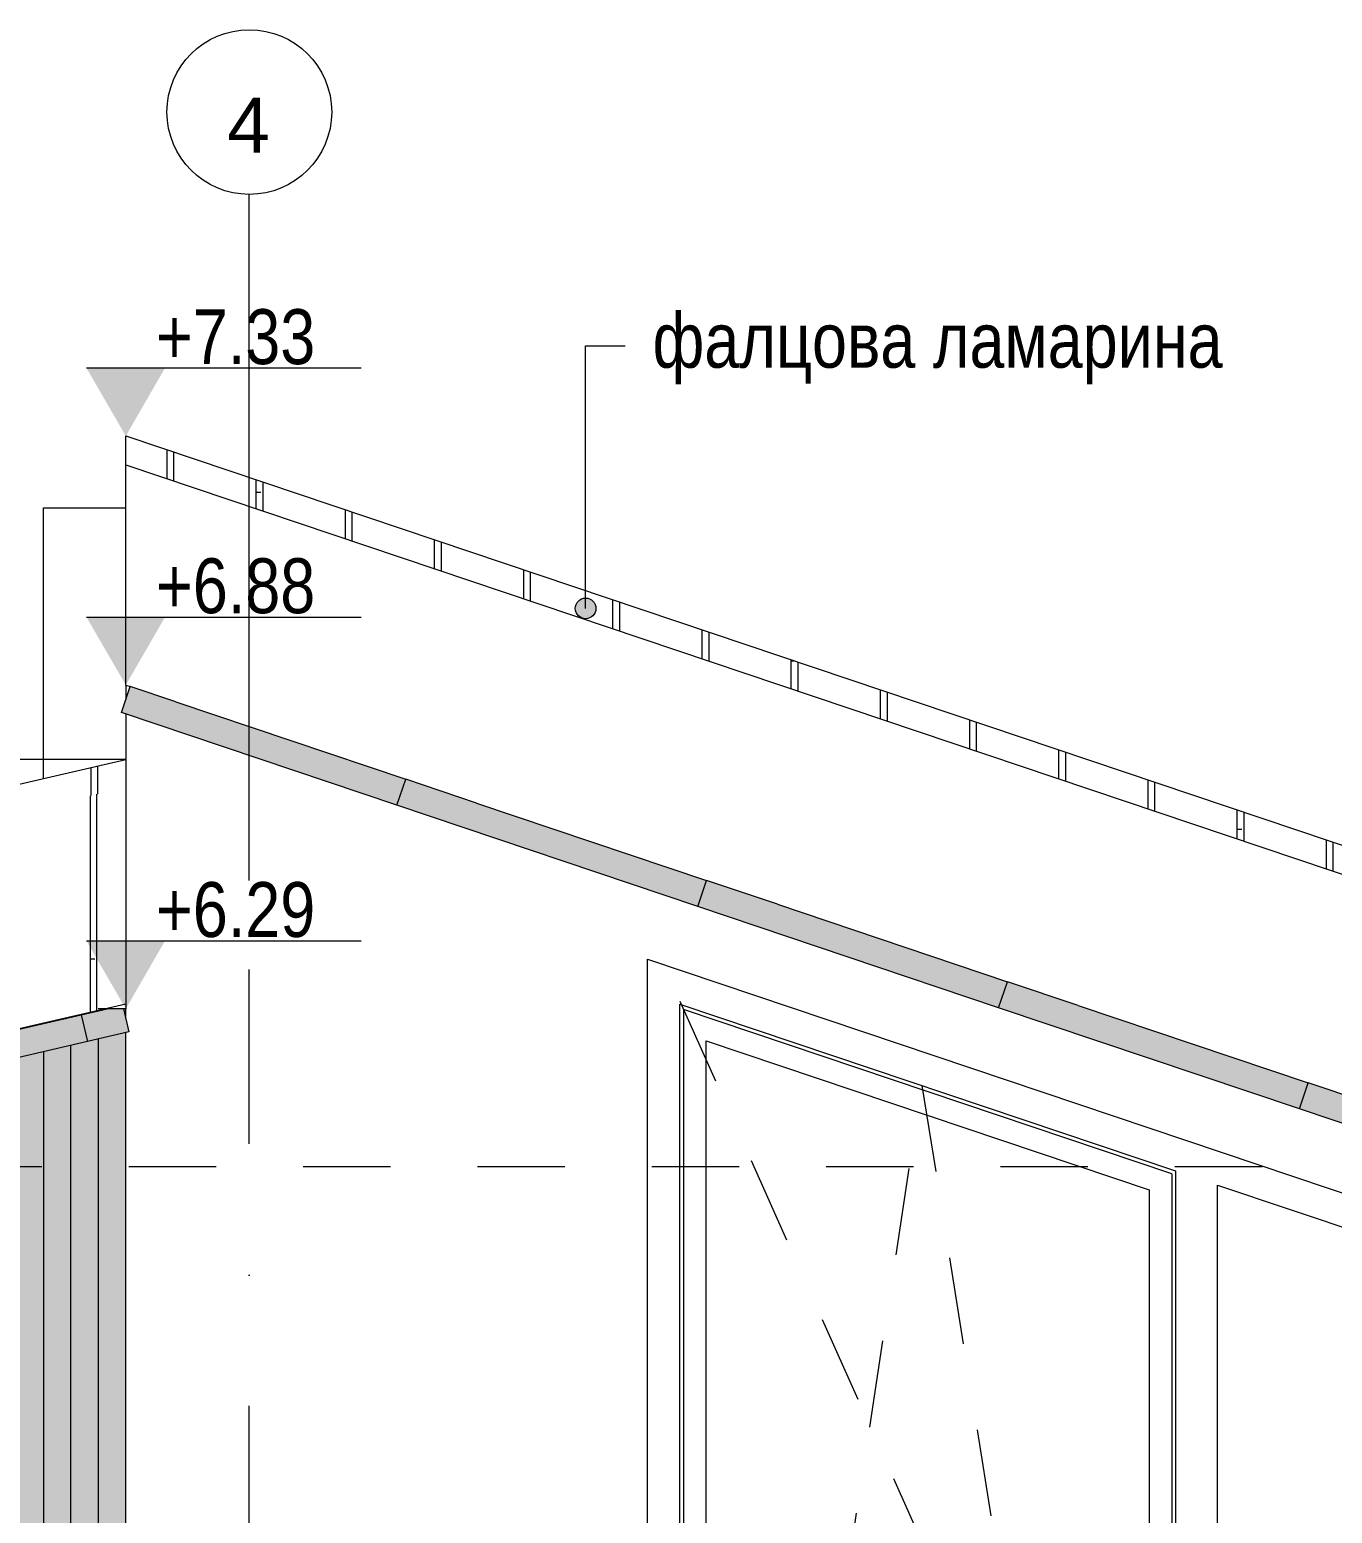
# Model space of a CAD drawing. Header units: centimetres. Extents: x -1923 to 51, y -127 to 807.
# Drawn here: x -1391.6 to -1154.4, y 536.8 to 807.1 of the extents above; entities that cross this region are included whole.
import ezdxf

# ---------------------------------------------------------------- set-up
doc = ezdxf.new("R2010")
doc.units = ezdxf.units.CM
doc.linetypes.add('Dash', pattern=[31.75, 15.875, -15.875])
doc.linetypes.add('Dash dot', pattern=[79.375, 31.75, -23.8125, 0, -23.8125])
for name, color, linetype, lineweight in [('A-ANNO-NOTE', 7, 'Continuous', 9), ('A-FLOR-LEVL', 7, 'Continuous', 9), ('A-GENM', 7, 'Continuous', 9), ('A-GLAZ', 7, 'Continuous', 5), ('A-GLAZ-CWMG', 7, 'Continuous', 9), ('A-GLAZ-HDLN', 7, 'Dash', 5), ('A-ROOF', 7, 'Continuous', 9), ('A-ROOF-PATT', 7, 'Continuous', 9), ('A-WALL', 7, 'Continuous', 9), ('A-WALL-PATT', 7, 'Continuous', 9), ('G-ANNO-DIMS', 7, 'Continuous', 9), ('G-ANNO-TEXT', 7, 'Continuous', 9), ('S-GRID', 7, 'Continuous', 9), ('S-GRID-IDEN', 7, 'Continuous', 9)]:
    doc.layers.add(name, color=color, linetype=linetype, lineweight=lineweight)
doc.styles.add('Arial', font='arial.ttf', dxfattribs={"height": 10})
doc.styles.add('Arial Narrow', font='ARIALN.TTF', dxfattribs={"height": 10})
doc.styles.add('Arial Narrow_1', font='ARIALN.TTF', dxfattribs={"height": 10})

# ---------------------------------------------------------------- blocks, each defined once
blk = doc.blocks.new('TEC_CHIMNEY-2P - TEC_CHIMNEY-2P-2377915-СЕВЕР')
at = {"layer": 'A-GENM'}
for p, q in [((-1389.14, 720), (-1374.14, 720)), ((-1389.14, 670.69), (-1389.14, 720))]:
    blk.add_line(p, q, dxfattribs=at)
blk = doc.blocks.new('Rectangular Mullion - TEC_LAMEL-1913000-СЕВЕР')
at = {"layer": 'A-GLAZ-CWMG', "true_color": 0xcfc6ba}
blk.add_hatch(color=9, dxfattribs=at).paths.add_polyline_path([(-1105.61, 592.06), (-1104.01, 596.8), (-1158.8, 615.24), (-1160.39, 610.5), (-1106.85, 592.48)])
at = {"layer": 'A-GLAZ-CWMG'}
for p, q in [((-1160.39, 610.5), (-1158.8, 615.24)), ((-1145.9, 610.9), (-1158.8, 615.24)), ((-1105.61, 592.06), (-1160.39, 610.5))]:
    blk.add_line(p, q, dxfattribs=at)
blk = doc.blocks.new('Rectangular Mullion - TEC_LAMEL-1913001-СЕВЕР')
at = {"layer": 'A-GLAZ-CWMG', "true_color": 0xcfc6ba}
blk.add_hatch(color=9, dxfattribs=at).paths.add_polyline_path([(-1160.39, 610.5), (-1158.8, 615.24), (-1213.58, 633.68), (-1215.18, 628.94), (-1162.97, 611.37)])
at = {"layer": 'A-GLAZ-CWMG'}
for p, q in [((-1215.18, 628.94), (-1213.58, 633.68)), ((-1200.69, 629.34), (-1213.58, 633.68)), ((-1160.39, 610.5), (-1215.18, 628.94))]:
    blk.add_line(p, q, dxfattribs=at)
blk = doc.blocks.new('Rectangular Mullion - TEC_LAMEL-1913002-СЕВЕР')
at = {"layer": 'A-GLAZ-CWMG', "true_color": 0xcfc6ba}
blk.add_hatch(color=9, dxfattribs=at).paths.add_polyline_path([(-1215.18, 628.94), (-1213.58, 633.68), (-1268.37, 652.11), (-1269.97, 647.38), (-1216.65, 629.43)])
at = {"layer": 'A-GLAZ-CWMG'}
for p, q in [((-1269.97, 647.38), (-1268.37, 652.11)), ((-1255.47, 647.77), (-1268.37, 652.11)), ((-1215.18, 628.94), (-1269.97, 647.38))]:
    blk.add_line(p, q, dxfattribs=at)
blk = doc.blocks.new('Rectangular Mullion - TEC_LAMEL-1913003-СЕВЕР')
at = {"layer": 'A-GLAZ-CWMG', "true_color": 0xcfc6ba}
blk.add_hatch(color=9, dxfattribs=at).paths.add_polyline_path([(-1269.97, 647.38), (-1268.37, 652.11), (-1323.16, 670.55), (-1324.75, 665.81), (-1270.33, 647.5)])
at = {"layer": 'A-GLAZ-CWMG'}
for p, q in [((-1324.75, 665.81), (-1323.16, 670.55)), ((-1310.26, 666.21), (-1323.16, 670.55)), ((-1269.97, 647.38), (-1324.75, 665.81))]:
    blk.add_line(p, q, dxfattribs=at)
blk = doc.blocks.new('Rectangular Mullion - TEC_LAMEL-2472032-СЕВЕР')
at = {"layer": 'A-GLAZ-CWMG', "true_color": 0xcfc6ba}
blk.add_hatch(color=9, dxfattribs=at).paths.add_polyline_path([(-1324.75, 665.81), (-1323.16, 670.55), (-1373.35, 687.44), (-1374.94, 682.7), (-1328.83, 667.19)])
at = {"layer": 'A-GLAZ-CWMG'}
for p, q in [((-1374.94, 682.7), (-1373.35, 687.44)), ((-1365.05, 684.65), (-1373.35, 687.44)), ((-1324.75, 665.81), (-1374.94, 682.7))]:
    blk.add_line(p, q, dxfattribs=at)
blk = doc.blocks.new('Rectangular Mullion - TEC_LAMEL-2472078-СЕВЕР')
at = {"layer": 'A-GLAZ-CWMG', "true_color": 0xcfc6ba}
blk.add_hatch(color=9, dxfattribs=at).paths.add_polyline_path([(-1381.14, 622.77), (-1373.58, 624.52), (-1374.55, 628.74), (-1377.54, 628.74), (-1382.27, 627.64), (-1381.41, 623.94)])
at = {"layer": 'A-GLAZ-CWMG'}
for p, q in [((-1382.27, 627.64), (-1377.54, 628.74)), ((-1374.55, 628.74), (-1373.58, 624.52)), ((-1373.58, 624.52), (-1381.14, 622.77))]:
    blk.add_line(p, q, dxfattribs=at)
blk = doc.blocks.new('Rectangular Mullion - TEC_LAMEL-2421341-СЕВЕР')
at = {"layer": 'A-GLAZ-CWMG', "true_color": 0xcfc6ba}
blk.add_hatch(color=9, dxfattribs=at).paths.add_polyline_path([(-1409.38, 616.25), (-1381.14, 622.77), (-1382.27, 627.64), (-1410.51, 621.12), (-1410.25, 620)])
at = {"layer": 'A-GLAZ-CWMG'}
for p, q in [((-1410.51, 621.12), (-1382.27, 627.64)), ((-1382.27, 627.64), (-1381.14, 622.77)), ((-1381.14, 622.77), (-1409.38, 616.25))]:
    blk.add_line(p, q, dxfattribs=at)
blk = doc.blocks.new('TRIPLE - OK_F_OF - T - 18_60-2419604-СЕВЕР')
at = {"layer": 'A-GLAZ'}
for p, q in [((-1273.24, 427), (-1273.24, 629.59)), ((-1273.24, 629.59), (-1182.94, 599.2)), ((-1183.64, 598.7), (-1272.54, 628.62)), ((-1272.54, 628.62), (-1272.54, 427)), ((-1268.44, 427), (-1268.44, 622.91)), ((-1268.44, 622.91), (-1187.74, 595.75)), ((-1183.64, 598.7), (-1183.64, 427)), ((-1182.94, 599.2), (-1182.94, 427)), ((-1187.74, 595.75), (-1187.74, 427)), ((-1175.34, 427), (-1175.34, 596.64)), ((-1175.34, 596.64), (-1082.94, 565.55))]:
    blk.add_line(p, q, dxfattribs=at)
at = {"layer": 'A-GLAZ-HDLN'}
for p, q in [((-1273.24, 630.11), (-1182.94, 428.42)), ((-1257.81, 427), (-1229.14, 614.75)), ((-1229.14, 614.75), (-1199.11, 427))]:
    blk.add_line(p, q, dxfattribs=at)
blk = doc.blocks.new('Rectangular Mullion - TEC_LAMEL-2511645-СЕВЕР')
at = {"layer": 'A-GLAZ-CWMG', "true_color": 0xcfc6ba}
h = blk.add_hatch(color=9, dxfattribs=at)
h.paths.add_polyline_path([(-1389.14, 270), (-1384.14, 270), (-1384.14, 622.08), (-1389.14, 620.93), (-1389.14, 281.86)])
h.paths.add_polyline_path([(-1389.14, 626.06), (-1385.08, 626.99), (-1385.6, 626.99), (-1389.14, 626.17)])
at = {"layer": 'A-GLAZ-CWMG'}
for p, q in [((-1385.6, 626.99), (-1385.08, 626.99)), ((-1389.14, 626.17), (-1389.14, 626.06)), ((-1384.14, 270), (-1384.14, 622.08)), ((-1389.14, 620.93), (-1389.14, 270))]:
    blk.add_line(p, q, dxfattribs=at)
blk = doc.blocks.new('Rectangular Mullion - TEC_LAMEL-2511646-СЕВЕР')
at = {"layer": 'A-GLAZ-CWMG', "true_color": 0xcfc6ba}
h = blk.add_hatch(color=9, dxfattribs=at)
h.paths.add_polyline_path([(-1379.14, 327), (-1374.14, 327), (-1374.14, 624.39), (-1379.14, 623.23), (-1379.14, 329.05)])
h.paths.add_polyline_path([(-1374.14, 626.95), (-1374.14, 628.74), (-1374.55, 628.74), (-1374.35, 627.87)])
h.paths.add_polyline_path([(-1379.14, 628.37), (-1377.54, 628.74), (-1378.05, 628.74), (-1379.14, 628.48)])
at = {"layer": 'A-GLAZ-CWMG'}
for p, q in [((-1379.14, 628.48), (-1379.14, 628.37)), ((-1374.14, 626.95), (-1374.14, 628.74)), ((-1374.14, 327), (-1374.14, 624.39)), ((-1379.14, 623.23), (-1379.14, 327))]:
    blk.add_line(p, q, dxfattribs=at)
blk = doc.blocks.new('Grid - TEC_GRID_CIRCLE-145857-СЕВЕР')
at = {"layer": 'S-GRID-IDEN'}
blk.add_circle((-696.64, 792.09), 15, dxfattribs=at)
blk = doc.blocks.new('Spot Elevations - ELEVATION_PROJECT-150941-СЕВЕР')
at = {"layer": 'A-ANNO-NOTE'}
blk.add_hatch(color=256, dxfattribs=at).paths.add_polyline_path([(-1811.3, 587.27), (-1796.99, 587.27), (-1804.14, 574.88)])
blk.add_line((-1811.3, 587.27), (-1761.3, 587.27), dxfattribs=at)

msp = doc.modelspace()

# ---------------------------------------------------------------- hatches: boundary and pattern name
at = {"layer": 'A-ROOF-PATT', "true_color": 0x8b8b8b}
h = msp.add_hatch(dxfattribs=at)
h.set_pattern_fill('FP1_12', color=252, style=0, pattern_type=2)
h.set_pattern_definition([(0, (-2.316, 600), (16.242, 30.709), [0.82458, -15.417]), (90, (-18.558, 600), (-16.242, 30.709), [30.709, 0]), (90, (-17.308, 600), (-16.242, 30.709), [30.709, 0])])
h.paths.add_polyline_path([(-904.14, 569.63), (-904.14, 574.91), (-1374.14, 733.08), (-1374.14, 727.8), (-909.91, 571.57)])
h = msp.add_hatch(dxfattribs=at)
h.set_pattern_fill('FP1_2', color=252, style=0, pattern_type=2)
h.set_pattern_definition([(0, (-182.105, 600), (15.563, 30.709), [0.79014, -14.773]), (90, (-197.668, 600), (-15.563, 30.709), [30.709, 0]), (90, (-196.471, 600), (-15.563, 30.709), [30.709, 0])])
h.paths.add_polyline_path([(-1804.14, 569.75), (-1374.14, 669.02), (-1374.14, 674.15), (-1804.14, 574.88)])
at = {"layer": 'A-WALL-PATT', "true_color": 0x8b8b8b}
h = msp.add_hatch(dxfattribs=at)
h.set_pattern_fill('FP1_11', color=252, style=0, pattern_type=2)
h.set_pattern_definition([(0, (-1785.246, 300), (15.563, 30.709), [0.7901, -14.773]), (90, (-1800.809, 300), (-15.563, 30.709), [30.709, 0]), (90, (-1799.612, 300), (-15.563, 30.709), [30.709, 0])])
h.paths.add_polyline_path([(-1799.14, 300), (-1738.12, 300), (-1738.12, 545.61), (-1374.14, 629.64), (-1374.14, 669.02), (-1799.14, 570.9), (-1799.14, 301.52)])
at = {"layer": 'A-WALL-PATT', "lineweight": 5, "true_color": 0x787878}
h = msp.add_hatch(color=8, dxfattribs=at)
h.paths.add_polyline_path([(-1738.12, 300), (-1734.14, 300), (-1734.14, 541.28), (-1738.12, 540.36), (-1738.12, 313.32)])
h.paths.add_polyline_path([(-1729.14, 300), (-1724.14, 300), (-1724.14, 543.58), (-1729.14, 542.43), (-1729.14, 305.45)])
h.paths.add_polyline_path([(-1615.42, 300), (-1419.14, 300), (-1419.14, 320), (-1719.14, 320), (-1719.14, 300), (-1676.77, 300)])
h.paths.add_polyline_path([(-1384.14, 300), (-1379.14, 300), (-1379.14, 325), (-1381.14, 325), (-1381.14, 327), (-1379.14, 327), (-1379.14, 623.23), (-1384.14, 622.08), (-1384.14, 300.58)])
h.paths.add_polyline_path([(-1409.14, 300), (-1409.14, 616.31), (-1414.14, 615.15), (-1414.14, 300)])
h.paths.add_polyline_path([(-1404.14, 300), (-1399.14, 300), (-1399.14, 618.62), (-1404.14, 617.46), (-1404.14, 301.74)])
h.paths.add_polyline_path([(-1394.14, 300), (-1389.14, 300), (-1389.14, 620.93), (-1394.14, 619.77), (-1394.14, 301.16)])
h.paths.add_polyline_path([(-1719.14, 532.93), (-1419.14, 602.19), (-1419.14, 614), (-1719.14, 544.74), (-1719.14, 533.5)])
h.paths.add_polyline_path([(-1738.12, 545.49), (-1734.14, 546.41), (-1734.14, 546.53), (-1738.12, 545.61)])
h.paths.add_polyline_path([(-1653.26, 565.08), (-1610.39, 574.98), (-1610.41, 575.09), (-1653.28, 565.19)])
h.paths.add_polyline_path([(-1532.44, 592.97), (-1493.46, 601.97), (-1493.49, 602.09), (-1532.46, 593.09)])
h.paths.add_polyline_path([(-1415.51, 619.97), (-1409.14, 621.44), (-1409.14, 621.56), (-1415.54, 620.08), (-1415.52, 620)])
h.paths.add_polyline_path([(-1406.09, 622.14), (-1399.14, 623.75), (-1399.14, 623.87), (-1406.61, 622.14)])
h.paths.add_polyline_path([(-1395.59, 624.57), (-1389.14, 626.06), (-1389.14, 626.17), (-1396.1, 624.57)])
h.paths.add_polyline_path([(-1385.36, 626.99), (-1385.08, 626.99), (-1379.14, 628.37), (-1379.14, 628.48), (-1385.6, 626.99)])
at = {"layer": 'G-ANNO-TEXT'}
h = msp.add_hatch(color=256, dxfattribs=at)
edge = h.paths.add_edge_path()
edge.add_arc((-1290.39, 701.67), 1.88, 0, 360)

# ---------------------------------------------------------------- linework, layer by layer
at = {"layer": 'A-FLOR-LEVL', "linetype": 'Dash'}
msp.add_line((-1881.56, 600), (-17.46, 600), dxfattribs=at)
at = {"layer": 'A-ROOF'}
for p, q in [((-1374.14, 687.71), (-1374.14, 733.08)), ((-1374.14, 733.08), (-904.14, 574.91)), ((-1374.14, 727.8), (-904.14, 569.63)), ((-1374.14, 687.71), (-1373.35, 687.44)), ((-1365.05, 684.65), (-1323.16, 670.55)), ((-1804.14, 574.88), (-1374.14, 674.15)), ((-1374.14, 674.15), (-1374.14, 669.02)), ((-1310.26, 666.21), (-1268.37, 652.11)), ((-1255.47, 647.77), (-1213.58, 633.68)), ((-1200.69, 629.34), (-1158.8, 615.24))]:
    msp.add_line(p, q, dxfattribs=at)
at = {"layer": 'A-WALL'}
for p, q in [((-1374.14, 687.71), (-1374.14, 685.07)), ((-1374.14, 682.44), (-1374.14, 674.15)), ((-1374.14, 669.02), (-1374.14, 628.74)), ((-1279.14, 327), (-1279.14, 637.8)), ((-1279.14, 637.8), (-979.14, 536.84)), ((-1738.12, 545.61), (-1374.14, 629.64)), ((-1374.14, 628.74), (-1379.14, 628.74))]:
    msp.add_line(p, q, dxfattribs=at)
at = {"layer": 'G-ANNO-DIMS'}
msp.add_line((-1374.14, 674.15), (-1438.49, 674.15), dxfattribs=at)
at = {"layer": 'G-ANNO-TEXT'}
for p, q in [((-1290.39, 749.51), (-1283.2, 749.51)), ((-1290.39, 701.67), (-1290.39, 749.51))]:
    msp.add_line(p, q, dxfattribs=at)
msp.add_circle((-1290.39, 701.67), 1.88, dxfattribs=at)
at = {"layer": 'S-GRID', "color": 1, "lineweight": 18, "true_color": 0xff0000}
msp.add_line((-1351.64, 652.09), (-1351.64, 777.09), dxfattribs=at)
at = {"layer": 'S-GRID', "color": 1, "linetype": 'Dash dot', "lineweight": 18, "true_color": 0xff0000}
msp.add_line((-1351.64, 47.81), (-1351.64, 652.09), dxfattribs=at)

# ---------------------------------------------------------------- block references
at = {"layer": 'A-GENM'}
msp.add_blockref('TEC_CHIMNEY-2P - TEC_CHIMNEY-2P-2377915-СЕВЕР', (0, 0), dxfattribs=at)
at = {"layer": 'A-GLAZ'}
msp.add_blockref('TRIPLE - OK_F_OF - T - 18_60-2419604-СЕВЕР', (0, 0), dxfattribs=at)
at = {"layer": 'A-GLAZ-CWMG'}
for name in ['Rectangular Mullion - TEC_LAMEL-2472032-СЕВЕР', 'Rectangular Mullion - TEC_LAMEL-1913003-СЕВЕР', 'Rectangular Mullion - TEC_LAMEL-1913002-СЕВЕР', 'Rectangular Mullion - TEC_LAMEL-1913001-СЕВЕР', 'Rectangular Mullion - TEC_LAMEL-2421341-СЕВЕР', 'Rectangular Mullion - TEC_LAMEL-2511645-СЕВЕР', 'Rectangular Mullion - TEC_LAMEL-2472078-СЕВЕР', 'Rectangular Mullion - TEC_LAMEL-2511646-СЕВЕР', 'Rectangular Mullion - TEC_LAMEL-1913000-СЕВЕР']:
    msp.add_blockref(name, (0, 0), dxfattribs=at)
at = {"layer": 'G-ANNO-DIMS'}
for p in [(430, 158.2), (430, 112.83), (430, 53.86)]:
    msp.add_blockref('Spot Elevations - ELEVATION_PROJECT-150941-СЕВЕР', p, dxfattribs=at)
at = {"layer": 'S-GRID-IDEN'}
msp.add_blockref('Grid - TEC_GRID_CIRCLE-145857-СЕВЕР', (-655, 0), dxfattribs=at)

# ---------------------------------------------------------------- texts
at = {"layer": 'G-ANNO-DIMS', "char_height": 10, "width": 34.7536, "attachment_point": 1, "line_spacing_factor": 0.974696, "style": 'Arial Narrow'}
for s, insert in [('+7.33', (-1368.62, 756.17)), ('+6.88', (-1368.62, 710.8)), ('+6.29', (-1368.62, 651.82))]:
    msp.add_mtext(s, dxfattribs=dict(at, insert=insert))
at = {"layer": 'G-ANNO-TEXT', "insert": (-1278.2, 755.52), "char_height": 10, "width": 106.8, "attachment_point": 1, "line_spacing_factor": 0.949189, "style": 'Arial Narrow_1'}
msp.add_mtext('\\pt15,30,45,60,75,90,105,120,135,150,165,180,195,210,225,240,255,270,285,300,315,330,345,360,375,390,405,420,435,450,465,480;{\\fArial Narrow|b0|i0|c204|p34;фалцова ламарина}', dxfattribs=at)
at = {"layer": 'S-GRID-IDEN', "insert": (-1351.8, 789.71), "char_height": 10, "width": 8.25, "attachment_point": 5, "line_spacing_factor": 0.936439, "style": 'Arial'}
msp.add_mtext('\\pt50,100,150,200,250,300,350,400,450,500,550,600,650,700,750,800,850,900,950,1000,1050,1100,1150,1200,1250,1300,1350,1400,1450,1500,1550,1600;4', dxfattribs=at)

doc.saveas('drawing.dxf')
